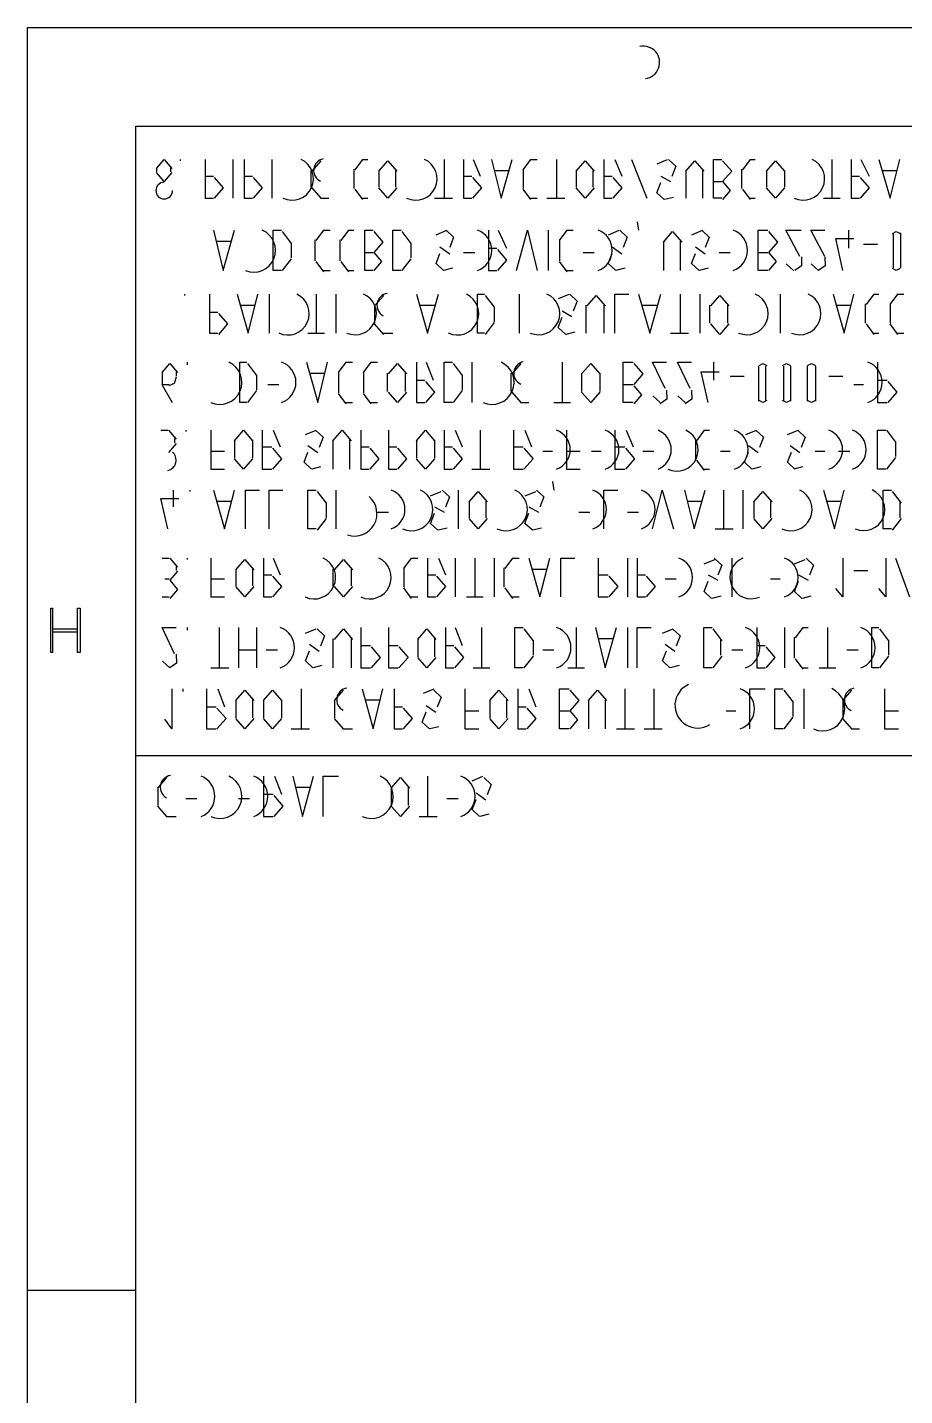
# Model space of a CAD drawing. Header units: millimetres. Extents: x 6 to 1147, y -20 to 811.
# Drawn here: x 42.9 to 118.7, y 692.8 to 811 of the extents above; entities that cross this region are included whole.
import ezdxf

# ---------------------------------------------------------------- set-up
doc = ezdxf.new("R2010")
doc.units = ezdxf.units.MM
for name, color, linetype in [('ARCS', 4, 'Continuous'), ('CURVES', 6, 'Continuous'), ('LINES', 7, 'Continuous'), ('RECTANGLES', 3, 'Continuous')]:
    doc.layers.add(name, color=color, linetype=linetype)

msp = doc.modelspace()

# ---------------------------------------------------------------- linework, layer by layer
at = {"layer": 'ARCS'}
for centre, radius, start, end in [((96.1, 807.97), 1.4, 276.9811, 103.0919), ((65.74, 797.92), 1.85, 245.0952, 65.0952), ((68.62, 798.64), 1.01, 100.6197, 246.3706), ((76.42, 797.92), 1.85, 245.0952, 65.0952), ((109.9, 797.92), 1.85, 245.0952, 65.0952), ((54.7, 796.9), 0.72, 90, 0), ((62.44, 791.74), 1.88, 247.5206, 67.5206), ((81.16, 791.74), 1.84, 289.0256, 70.9744), ((91.54, 791.74), 1.86, 290.7723, 69.2277), ((103.24, 791.74), 1.84, 289.0256, 70.9744), ((65.38, 786.28), 1.85, 245.0952, 65.0952), ((71.2, 786.28), 1.83, 246.8014, 66.8014), ((74.11, 787), 1.03, 98.8807, 242.0205), ((80.02, 786.28), 1.85, 245.0952, 65.0952), ((87.04, 786.28), 1.83, 246.8014, 66.8014), ((105.04, 786.28), 1.83, 246.8014, 66.8014), ((109.6, 786.28), 1.83, 246.8014, 66.8014), ((59.5, 780.34), 1.91, 245.8545, 65.8545), ((64.24, 780.34), 1.84, 289.0256, 70.9744), ((83.02, 780.34), 1.91, 245.8545, 65.8545), ((85.9, 781.12), 1.01, 100.6197, 246.3706), ((114.88, 780.34), 1.84, 289.0256, 70.9744), ((88, 774.52), 1.78, 289.6538, 70.3462), ((92.2, 774.52), 1.78, 289.6538, 70.3462), ((96.7, 774.52), 1.8, 291.4477, 68.5523), ((98.98, 774.52), 1.85, 245.0952, 65.0952), ((103.36, 774.52), 1.78, 289.6538, 70.3462), ((111.52, 774.52), 1.78, 289.6538, 70.3462), ((113.56, 774.52), 1.78, 289.6538, 70.3462), ((54.82, 773.62), 0.911, 282.9946, 49.7636), ((73.72, 769.36), 1.78, 289.6538, 70.3462), ((76.06, 769.36), 1.85, 245.0952, 65.0952), ((84.22, 769.36), 1.85, 245.0952, 65.0952), ((91.12, 769.36), 1.78, 289.6538, 70.3462), ((95.32, 769.36), 1.78, 289.6538, 70.3462), ((108.82, 769.36), 1.85, 245.0952, 65.0952), ((115.12, 769.36), 1.83, 246.8014, 66.8014), ((71.14, 769), 1.94, 252.0721, 49.1849), ((67.66, 763.48), 1.85, 245.0952, 65.0952), ((72.46, 763.48), 1.85, 245.0952, 65.0952), ((98.56, 763.48), 1.78, 289.6538, 70.3462), ((105.4, 763.48), 1.83, 113.1986, 293.1986), ((107.68, 763.48), 1.78, 289.6538, 70.3462), ((64.12, 757.42), 1.84, 289.0256, 70.9744), ((88, 757.42), 1.84, 289.0256, 70.9744), ((104.32, 757.42), 1.84, 289.0256, 70.9744), ((114.28, 757.42), 1.84, 289.0256, 70.9744), ((100.78, 752.44), 1.96, 113.8059, 302.0054), ((70.63, 752.92), 1.03, 98.8807, 242.0205), ((103.84, 752.14), 1.84, 289.0256, 70.9744), ((111.58, 752.14), 1.91, 245.8545, 65.8545), ((114.46, 752.92), 1.01, 100.6197, 246.3706), ((55.39, 745.36), 1.03, 98.8807, 242.0205), ((57.22, 744.58), 1.86, 290.7723, 69.2277), ((59.5, 744.58), 1.91, 245.8545, 65.8545), ((61.78, 744.58), 1.86, 290.7723, 69.2277), ((72.58, 744.58), 1.91, 245.8545, 65.8545), ((79.72, 744.58), 1.84, 289.0256, 70.9744)]:
    msp.add_arc(centre, radius, start, end, dxfattribs=at)
at = {"layer": 'CURVES'}
for p, q in [((54.04, 798.82), (54.7, 799.6)), ((54.7, 799.6), (55.36, 798.82)), ((58.24, 799.6), (58.24, 796.24)), ((61.6, 799.6), (61.6, 796.24)), ((67.48, 798.58), (68.26, 799.48)), ((71.2, 798.7), (71.86, 799.6)), ((73.24, 798.58), (74.02, 799.48)), ((74.02, 799.48), (74.8, 798.58)), ((80.56, 799.6), (80.56, 796.24)), ((82.96, 799.6), (83.8, 796.24)), ((83.8, 796.24), (84.76, 799.6)), ((85.72, 798.7), (86.38, 799.6)), ((90.28, 798.58), (91.06, 799.48)), ((91.06, 799.48), (91.84, 798.58)), ((92.68, 799.6), (92.68, 796.24)), ((97.27, 799.21), (98.19, 799.6)), ((98.26, 799.6), (98.9, 799)), ((98.9, 799), (98.56, 798.12)), ((99.76, 798.58), (100.54, 799.48)), ((100.54, 799.48), (101.32, 798.58)), ((102.16, 796.24), (102.16, 799.6)), ((102.94, 799.48), (103.72, 798.58)), ((104.68, 798.7), (105.34, 799.6)), ((106.72, 798.58), (107.5, 799.48)), ((107.5, 799.48), (108.28, 798.58)), ((114.04, 799.6), (114.04, 796.24)), ((116.44, 799.6), (117.4, 796.24)), ((117.4, 796.24), (118.24, 799.6)), ((54.7, 797.68), (54.04, 798.46)), ((55.36, 798.46), (54.7, 797.68)), ((59.02, 798.04), (59.8, 797.14)), ((62.38, 798.04), (63.16, 797.14)), ((81.34, 798.04), (82.12, 797.14)), ((93.46, 798.04), (94.24, 797.14)), ((103.72, 798.58), (102.94, 797.68)), ((114.82, 798.04), (115.6, 797.14)), ((59.8, 797.14), (59.02, 796.24)), ((63.16, 797.14), (62.38, 796.24)), ((68.26, 796.24), (67.48, 797.14)), ((71.86, 796.12), (71.2, 797.02)), ((74.02, 796.24), (73.24, 797.14)), ((74.8, 797.14), (74.02, 796.24)), ((82.12, 797.14), (81.34, 796.24)), ((86.38, 796.12), (85.72, 797.02)), ((91.06, 796.24), (90.28, 797.14)), ((91.84, 797.14), (91.06, 796.24)), ((94.24, 797.14), (93.46, 796.24)), ((97.26, 796.72), (97.6, 797.6)), ((97.9, 796.12), (97.26, 796.72)), ((102.94, 797.68), (103.6, 796.9)), ((103.6, 796.9), (102.94, 796.12)), ((105.34, 796.12), (104.68, 797.02)), ((107.5, 796.24), (106.72, 797.14)), ((108.28, 797.14), (107.5, 796.24)), ((115.6, 797.14), (114.82, 796.24)), ((58.24, 796.24), (58.96, 796.24)), ((61.6, 796.24), (62.32, 796.24)), ((80.56, 796.24), (81.28, 796.24)), ((92.68, 796.24), (93.4, 796.24)), ((98.69, 796.31), (97.92, 796.12)), ((102.88, 796.24), (102.16, 796.24)), ((114.04, 796.24), (114.76, 796.24)), ((58.96, 793.48), (59.8, 790)), ((59.8, 790), (60.76, 793.48)), ((64.12, 790), (64.12, 793.48)), ((64.9, 793.36), (65.68, 792.34)), ((67.84, 792.58), (68.5, 793.48)), ((70, 792.58), (70.66, 793.48)), ((72.04, 790), (72.04, 793.48)), ((72.82, 793.36), (73.6, 792.46)), ((74.44, 790), (74.44, 793.48)), ((75.22, 793.36), (76, 792.34)), ((78.19, 793.09), (79.11, 793.48)), ((79.06, 793.48), (79.7, 792.88)), ((82.72, 793.48), (82.72, 790)), ((85.12, 790), (86.08, 793.48)), ((86.08, 793.48), (86.92, 790)), ((88.84, 792.58), (89.5, 793.48)), ((93.07, 793.09), (93.99, 793.48)), ((94.06, 793.48), (94.7, 792.88)), ((97.84, 792.46), (98.62, 793.36)), ((98.62, 793.36), (99.4, 792.46)), ((100.27, 793.09), (101.19, 793.48)), ((101.14, 793.48), (101.78, 792.88)), ((106, 790), (106, 793.48)), ((106.9, 793.36), (107.68, 792.46)), ((109.6, 791.2), (108.4, 793.48)), ((108.4, 793.48), (109.72, 793.48)), ((111.76, 791.2), (110.56, 793.48)), ((110.56, 793.48), (111.76, 793.48)), ((117.6, 793.19), (117.94, 793.36)), ((117.71, 790.23), (117.71, 793.25)), ((117.94, 793.36), (118.28, 793.19)), ((118.29, 793.25), (118.29, 790.23)), ((73.6, 792.46), (72.82, 791.56)), ((79.7, 792.88), (79.36, 792)), ((94.7, 792.88), (94.36, 792)), ((101.78, 792.88), (101.44, 792)), ((107.68, 792.46), (106.9, 791.56)), ((113.32, 790), (112.72, 792.76)), ((112.72, 792.76), (114.28, 792.76)), ((65.68, 791.02), (64.9, 790)), ((68.5, 789.88), (67.84, 790.78)), ((70.66, 789.88), (70, 790.78)), ((72.82, 791.56), (73.48, 790.78)), ((73.48, 790.78), (72.82, 790)), ((76, 791.02), (75.22, 790)), ((78.18, 790.6), (78.52, 791.48)), ((83.5, 791.8), (84.28, 790.9)), ((84.28, 790.9), (83.5, 790)), ((89.5, 789.88), (88.84, 790.78)), ((93.06, 790.6), (93.4, 791.48)), ((100.26, 790.6), (100.6, 791.48)), ((106.9, 791.56), (107.56, 790.78)), ((107.56, 790.78), (106.9, 790)), ((109.74, 791.19), (109.76, 790.4)), ((111.78, 791.19), (111.8, 790.4)), ((64.84, 790), (64.12, 790)), ((72.76, 790), (72.04, 790)), ((75.16, 790), (74.44, 790)), ((78.82, 790), (78.18, 790.6)), ((79.61, 790.19), (78.84, 790)), ((82.72, 790), (83.44, 790)), ((93.7, 790), (93.06, 790.6)), ((94.49, 790.19), (93.72, 790)), ((100.9, 790), (100.26, 790.6)), ((101.69, 790.19), (100.92, 790)), ((106.84, 790), (106, 790)), ((109.07, 790), (108.42, 790.57)), ((109.76, 790.4), (109.18, 790)), ((111.23, 790), (110.58, 790.57)), ((111.8, 790.4), (111.22, 790)), ((117.94, 790), (117.6, 790.17)), ((118.28, 790.17), (117.94, 790)), ((58.6, 787.96), (58.6, 784.6)), ((61, 787.96), (61.96, 784.6)), ((61.96, 784.6), (62.8, 787.96)), ((72.88, 786.94), (73.66, 787.84)), ((76.48, 787.96), (77.44, 784.6)), ((77.44, 784.6), (78.4, 787.96)), ((81.76, 784.6), (81.76, 787.96)), ((82.42, 787.84), (83.2, 786.82)), ((88.75, 787.57), (89.67, 787.96)), ((89.74, 787.96), (90.38, 787.36)), ((90.38, 787.36), (90.04, 786.48)), ((91.24, 786.94), (92.02, 787.84)), ((92.02, 787.84), (92.8, 786.94)), ((93.64, 784.6), (93.64, 787.96)), ((93.64, 787.96), (94.84, 787.96)), ((95.68, 787.96), (96.64, 784.6)), ((96.64, 784.6), (97.6, 787.96)), ((101.92, 786.94), (102.7, 787.84)), ((102.7, 787.84), (103.48, 786.94)), ((112.48, 787.96), (113.44, 784.6)), ((113.44, 784.6), (114.28, 787.96)), ((115.36, 787.06), (116.02, 787.96)), ((117.4, 787.06), (118.06, 787.96)), ((59.38, 786.28), (60.16, 785.38)), ((88.74, 785.08), (89.08, 785.96)), ((60.16, 785.38), (59.38, 784.48)), ((73.66, 784.48), (72.88, 785.38)), ((83.2, 785.5), (82.42, 784.48)), ((89.38, 784.48), (88.74, 785.08)), ((102.7, 784.48), (101.92, 785.38)), ((103.48, 785.38), (102.7, 784.48)), ((116.02, 784.48), (115.36, 785.38)), ((118.06, 784.48), (117.4, 785.38)), ((58.6, 784.6), (59.32, 784.6)), ((82.36, 784.6), (81.76, 784.6)), ((90.17, 784.67), (89.4, 784.48)), ((54.52, 781.18), (55.18, 781.96)), ((55.18, 781.96), (55.84, 781.18)), ((61.24, 778.6), (61.24, 782.08)), ((61.9, 781.96), (62.68, 780.94)), ((67, 782.08), (67.96, 778.6)), ((67.96, 778.6), (68.8, 782.08)), ((69.76, 781.18), (70.42, 782.08)), ((71.92, 781.18), (72.58, 782.08)), ((74.08, 781.06), (74.86, 781.96)), ((74.86, 781.96), (75.64, 781.06)), ((76.48, 782.08), (76.48, 778.6)), ((78.88, 778.6), (78.88, 782.08)), ((79.66, 781.96), (80.44, 780.94)), ((84.76, 781.06), (85.54, 781.96)), ((90.76, 781.06), (91.54, 781.96)), ((91.54, 781.96), (92.32, 781.06)), ((94.36, 778.6), (94.36, 782.08)), ((95.26, 781.96), (96.04, 781.06)), ((97.96, 779.8), (96.88, 782.08)), ((96.88, 782.08), (98.08, 782.08)), ((100.12, 779.8), (99.04, 782.08)), ((99.04, 782.08), (100.24, 782.08)), ((101.68, 778.6), (101.08, 781.24)), ((101.08, 781.24), (102.64, 781.24)), ((106.07, 778.71), (106.07, 781.73)), ((106.08, 781.79), (106.42, 781.96)), ((106.42, 781.96), (106.76, 781.79)), ((106.65, 781.73), (106.65, 778.71)), ((108.12, 781.79), (108.46, 781.96)), ((108.23, 778.71), (108.23, 781.73)), ((108.46, 781.96), (108.8, 781.79)), ((108.81, 781.73), (108.81, 778.71)), ((110.27, 778.71), (110.27, 781.73)), ((110.28, 781.79), (110.62, 781.96)), ((110.62, 781.96), (110.96, 781.79)), ((110.97, 781.73), (110.97, 778.71)), ((116.32, 782.08), (116.32, 778.6)), ((55.43, 778.58), (54.52, 780.11)), ((55.56, 780.23), (55.11, 780.05)), ((55.72, 780.79), (55.56, 780.23)), ((77.26, 780.4), (78.04, 779.5)), ((96.04, 781.06), (95.26, 780.16)), ((95.26, 780.04), (95.92, 779.26)), ((117.22, 780.4), (118, 779.5)), ((62.68, 779.62), (61.9, 778.6)), ((70.42, 778.48), (69.76, 779.38)), ((72.58, 778.48), (71.92, 779.38)), ((74.86, 778.6), (74.08, 779.5)), ((75.64, 779.5), (74.86, 778.6)), ((78.04, 779.5), (77.26, 778.6)), ((80.44, 779.62), (79.66, 778.6)), ((85.54, 778.6), (84.76, 779.5)), ((91.54, 778.6), (90.76, 779.5)), ((92.32, 779.5), (91.54, 778.6)), ((95.92, 779.26), (95.26, 778.48)), ((97.55, 778.6), (96.9, 779.17)), ((98.12, 778.88), (97.54, 778.48)), ((98.1, 779.67), (98.12, 778.88)), ((99.71, 778.6), (99.06, 779.17)), ((100.28, 778.88), (99.7, 778.48)), ((100.26, 779.67), (100.28, 778.88)), ((118, 779.5), (117.22, 778.6)), ((61.84, 778.6), (61.24, 778.6)), ((76.48, 778.6), (77.2, 778.6)), ((79.6, 778.6), (78.88, 778.6)), ((95.2, 778.6), (94.36, 778.6)), ((106.42, 778.6), (106.08, 778.77)), ((106.76, 778.77), (106.42, 778.6)), ((108.46, 778.6), (108.12, 778.77)), ((108.8, 778.77), (108.46, 778.6)), ((110.62, 778.6), (110.28, 778.77)), ((110.96, 778.77), (110.62, 778.6)), ((116.32, 778.6), (117.16, 778.6)), ((55.06, 776.2), (55.72, 775.42)), ((58.72, 776.2), (58.72, 772.84)), ((60.76, 775.3), (61.54, 776.2)), ((61.54, 776.2), (62.32, 775.3)), ((63.16, 776.2), (63.16, 772.84)), ((66.91, 775.83), (67.83, 776.2)), ((67.78, 776.2), (68.42, 775.6)), ((68.42, 775.6), (68.08, 774.72)), ((69.28, 775.3), (70.06, 776.2)), ((70.06, 776.2), (70.84, 775.3)), ((71.68, 776.2), (71.68, 772.84)), ((74.08, 776.2), (74.08, 772.84)), ((76.48, 775.3), (77.26, 776.2)), ((77.26, 776.2), (78.04, 775.3)), ((78.88, 776.2), (78.88, 772.84)), ((84.88, 776.2), (84.88, 772.84)), ((89.44, 776.2), (89.44, 772.84)), ((93.64, 776.2), (93.64, 772.84)), ((100.72, 775.3), (101.38, 776.2)), ((104.95, 775.83), (105.87, 776.2)), ((105.82, 776.2), (106.46, 775.6)), ((106.46, 775.6), (106.12, 774.72)), ((108.55, 775.83), (109.47, 776.2)), ((109.42, 776.2), (110.06, 775.6)), ((110.06, 775.6), (109.72, 774.72)), ((116.32, 772.84), (116.32, 776.2)), ((117.1, 776.2), (117.88, 775.18)), ((55.72, 775.06), (55.06, 774.28)), ((64.06, 774.64), (64.84, 773.74)), ((66.78, 773.44), (67.12, 774.32)), ((72.46, 774.64), (73.24, 773.74)), ((74.86, 774.64), (75.64, 773.74)), ((79.66, 774.64), (80.44, 773.74)), ((85.78, 774.64), (86.56, 773.74)), ((94.54, 774.64), (95.32, 773.74)), ((104.82, 773.44), (105.16, 774.32)), ((108.54, 773.44), (108.88, 774.32)), ((61.54, 772.84), (60.76, 773.74)), ((62.32, 773.74), (61.54, 772.84)), ((64.84, 773.74), (64.06, 772.84)), ((67.42, 772.84), (66.78, 773.44)), ((68.21, 773.03), (67.44, 772.84)), ((73.24, 773.74), (72.46, 772.84)), ((75.64, 773.74), (74.86, 772.84)), ((77.26, 772.84), (76.48, 773.74)), ((78.04, 773.74), (77.26, 772.84)), ((80.44, 773.74), (79.66, 772.84)), ((86.56, 773.74), (85.78, 772.84)), ((95.32, 773.74), (94.54, 772.84)), ((101.38, 772.72), (100.72, 773.62)), ((105.46, 772.84), (104.82, 773.44)), ((106.25, 773.03), (105.48, 772.84)), ((109.18, 772.84), (108.54, 773.44)), ((109.85, 773.03), (109.08, 772.84)), ((117.88, 773.86), (117.1, 772.84)), ((58.72, 772.84), (59.92, 772.84)), ((63.16, 772.84), (64, 772.84)), ((71.68, 772.84), (72.4, 772.84)), ((74.08, 772.84), (74.8, 772.84)), ((78.88, 772.84), (79.6, 772.84)), ((84.88, 772.84), (85.72, 772.84)), ((89.44, 772.84), (90.64, 772.84)), ((93.64, 772.84), (94.48, 772.84)), ((117.04, 772.84), (116.32, 772.84)), ((58.96, 771.04), (59.92, 767.68)), ((59.92, 767.68), (60.76, 771.04)), ((61.72, 767.68), (61.72, 771.04)), ((61.72, 771.04), (62.92, 771.04)), ((63.76, 767.68), (63.76, 771.04)), ((63.76, 771.04), (64.96, 771.04)), ((67.12, 767.68), (67.12, 771.04)), ((67.9, 770.92), (68.68, 769.9)), ((77.71, 770.55), (78.63, 770.92)), ((78.7, 771.04), (79.34, 770.44)), ((81.04, 770.02), (81.82, 770.92)), ((81.82, 770.92), (82.6, 770.02)), ((85.87, 770.55), (86.79, 770.92)), ((86.86, 771.04), (87.5, 770.44)), ((92.68, 767.68), (92.68, 771.04)), ((92.68, 771.04), (93.88, 771.04)), ((96.88, 767.68), (97.72, 771.04)), ((97.72, 771.04), (98.68, 767.68)), ((99.64, 771.04), (100.48, 767.68)), ((100.48, 767.68), (101.44, 771.04)), ((105.64, 770.02), (106.42, 770.92)), ((106.42, 770.92), (107.2, 770.02)), ((111.64, 771.04), (112.6, 767.68)), ((112.6, 767.68), (113.44, 771.04)), ((116.8, 767.68), (116.8, 771.04)), ((117.58, 770.92), (118.36, 769.9)), ((55, 767.68), (54.4, 770.32)), ((54.4, 770.32), (55.96, 770.32)), ((79.34, 770.44), (79, 769.56)), ((87.5, 770.44), (87.16, 769.56)), ((68.68, 768.58), (67.9, 767.56)), ((77.7, 768.16), (78.04, 769.04)), ((81.82, 767.68), (81.04, 768.58)), ((82.6, 768.58), (81.82, 767.68)), ((85.86, 768.16), (86.2, 769.04)), ((106.42, 767.68), (105.64, 768.58)), ((107.2, 768.58), (106.42, 767.68)), ((118.36, 768.58), (117.58, 767.56)), ((67.84, 767.68), (67.12, 767.68)), ((78.34, 767.56), (77.7, 768.16)), ((79.13, 767.75), (78.36, 767.56)), ((86.5, 767.56), (85.86, 768.16)), ((87.29, 767.75), (86.52, 767.56)), ((117.52, 767.68), (116.8, 767.68)), ((55.18, 765.16), (55.84, 764.38)), ((58.72, 765.16), (58.72, 761.8)), ((60.88, 764.14), (61.66, 765.04)), ((61.66, 765.04), (62.44, 764.14)), ((63.28, 765.16), (63.28, 761.8)), ((69.4, 764.14), (70.18, 765.04)), ((70.18, 765.04), (70.96, 764.14)), ((75.4, 764.26), (76.06, 765.16)), ((77.44, 765.16), (77.44, 761.8)), ((84.16, 764.26), (84.82, 765.16)), ((86.2, 765.16), (87.16, 761.8)), ((87.16, 761.8), (88, 765.16)), ((88.96, 761.8), (88.96, 765.16)), ((88.96, 765.16), (90.16, 765.16)), ((92.2, 765.16), (92.2, 761.8)), ((95.56, 765.16), (95.56, 761.8)), ((101.35, 764.67), (102.27, 765.04)), ((102.22, 765.16), (102.86, 764.56)), ((109.15, 764.67), (110.07, 765.04)), ((110.14, 765.16), (110.78, 764.56)), ((113.32, 765.16), (113.32, 761.8)), ((117.04, 765.16), (117.04, 761.8)), ((55.84, 764.02), (55.18, 763.24)), ((64.06, 763.6), (64.84, 762.7)), ((78.22, 763.6), (79, 762.7)), ((93.1, 763.6), (93.88, 762.7)), ((96.34, 763.6), (97.12, 762.7)), ((102.86, 764.56), (102.52, 763.68)), ((110.78, 764.56), (110.44, 763.68)), ((55.18, 763.24), (55.84, 762.46)), ((55.84, 762.46), (55.18, 761.68)), ((61.66, 761.8), (60.88, 762.7)), ((62.44, 762.7), (61.66, 761.8)), ((64.84, 762.7), (64.06, 761.8)), ((70.18, 761.8), (69.4, 762.7)), ((70.96, 762.7), (70.18, 761.8)), ((76.06, 761.68), (75.4, 762.58)), ((79, 762.7), (78.22, 761.8)), ((84.82, 761.68), (84.16, 762.58)), ((93.88, 762.7), (93.1, 761.8)), ((97.12, 762.7), (96.34, 761.8)), ((101.34, 762.28), (101.68, 763.16)), ((109.14, 762.28), (109.48, 763.16)), ((113.32, 761.8), (112.72, 762.52)), ((117.04, 761.8), (116.44, 762.52)), ((58.72, 761.8), (59.92, 761.8)), ((63.28, 761.8), (64, 761.8)), ((77.44, 761.8), (78.16, 761.8)), ((92.2, 761.8), (93.04, 761.8)), ((95.56, 761.8), (96.28, 761.8)), ((101.98, 761.68), (101.34, 762.28)), ((102.77, 761.87), (102, 761.68)), ((109.78, 761.68), (109.14, 762.28)), ((110.57, 761.87), (109.8, 761.68)), ((55.6, 756.88), (54.52, 759.16)), ((54.52, 759.16), (55.72, 759.16)), ((66.91, 758.67), (67.83, 759.04)), ((67.9, 759.04), (68.54, 758.44)), ((69.4, 758.14), (70.18, 759.04)), ((70.18, 759.04), (70.96, 758.14)), ((71.68, 759.16), (71.68, 755.68)), ((74.08, 759.16), (74.08, 755.68)), ((76.6, 758.14), (77.38, 759.04)), ((77.38, 759.04), (78.16, 758.14)), ((79, 759.16), (79, 755.68)), ((85, 755.68), (85, 759.16)), ((85.78, 759.04), (86.56, 758.02)), ((91.96, 759.16), (92.8, 755.68)), ((92.8, 755.68), (93.76, 759.16)), ((95.56, 755.68), (95.56, 759.16)), ((95.56, 759.16), (96.76, 759.16)), ((97.75, 758.67), (98.67, 759.04)), ((98.62, 759.04), (99.26, 758.44)), ((101.32, 755.68), (101.32, 759.16)), ((102.1, 759.04), (102.88, 758.02)), ((105.88, 759.16), (105.88, 755.68)), ((109.24, 758.26), (109.9, 759.16)), ((115.84, 755.68), (115.84, 759.16)), ((116.5, 759.04), (117.28, 758.02)), ((68.54, 758.44), (68.2, 757.56)), ((99.26, 758.44), (98.92, 757.56)), ((55.74, 756.87), (55.76, 756.08)), ((66.9, 756.28), (67.24, 757.16)), ((72.58, 757.48), (73.36, 756.58)), ((73.36, 756.58), (72.58, 755.68)), ((74.98, 757.48), (75.76, 756.58)), ((75.76, 756.58), (74.98, 755.68)), ((77.38, 755.68), (76.6, 756.58)), ((78.16, 756.58), (77.38, 755.68)), ((79.78, 757.48), (80.56, 756.58)), ((80.56, 756.58), (79.78, 755.68)), ((86.56, 756.7), (85.78, 755.68)), ((97.74, 756.28), (98.08, 757.16)), ((102.88, 756.7), (102.1, 755.68)), ((106.66, 757.48), (107.44, 756.58)), ((107.44, 756.58), (106.66, 755.68)), ((109.9, 755.56), (109.24, 756.46)), ((117.28, 756.7), (116.5, 755.68)), ((55.19, 755.68), (54.54, 756.25)), ((55.76, 756.08), (55.18, 755.68)), ((67.54, 755.68), (66.9, 756.28)), ((68.33, 755.87), (67.56, 755.68)), ((71.68, 755.68), (72.52, 755.68)), ((74.08, 755.68), (74.92, 755.68)), ((79, 755.68), (79.72, 755.68)), ((85.72, 755.68), (85, 755.68)), ((98.38, 755.68), (97.74, 756.28)), ((99.17, 755.87), (98.4, 755.68)), ((102.04, 755.68), (101.32, 755.68)), ((105.88, 755.68), (106.6, 755.68)), ((116.44, 755.68), (115.84, 755.68)), ((55.36, 753.88), (55.36, 750.4)), ((58.36, 753.88), (58.36, 750.4)), ((60.88, 752.86), (61.66, 753.76)), ((61.66, 753.76), (62.44, 752.86)), ((63.28, 752.86), (64.06, 753.76)), ((64.06, 753.76), (64.84, 752.86)), ((69.4, 752.86), (70.18, 753.76)), ((71.8, 753.88), (72.76, 750.4)), ((72.76, 750.4), (73.6, 753.88)), ((74.56, 753.88), (74.56, 750.4)), ((77.11, 753.49), (78.03, 753.88)), ((77.98, 753.76), (78.62, 753.16)), ((78.62, 753.16), (78.28, 752.28)), ((80.68, 753.88), (80.68, 750.4)), ((82.84, 752.86), (83.62, 753.76)), ((83.62, 753.76), (84.4, 752.86)), ((85.24, 753.88), (85.24, 750.4)), ((88.84, 750.4), (88.84, 753.88)), ((89.74, 753.76), (90.52, 752.86)), ((90.52, 752.86), (89.74, 751.96)), ((91.36, 752.86), (92.14, 753.76)), ((92.14, 753.76), (92.92, 752.86)), ((105.28, 750.4), (105.28, 753.88)), ((105.28, 753.88), (106.6, 753.88)), ((107.44, 750.4), (107.44, 753.88)), ((108.22, 753.76), (109, 752.74)), ((113.32, 752.86), (114.1, 753.76)), ((116.92, 753.88), (116.92, 750.4)), ((59.26, 752.2), (60.04, 751.3)), ((75.34, 752.2), (76.12, 751.3)), ((76.98, 751), (77.32, 751.88)), ((86.02, 752.2), (86.8, 751.3)), ((89.74, 751.96), (90.4, 751.18)), ((55.36, 750.4), (54.76, 751.24)), ((60.04, 751.3), (59.26, 750.4)), ((61.66, 750.4), (60.88, 751.3)), ((62.44, 751.3), (61.66, 750.4)), ((64.06, 750.4), (63.28, 751.3)), ((64.84, 751.3), (64.06, 750.4)), ((70.18, 750.4), (69.4, 751.3)), ((76.12, 751.3), (75.34, 750.4)), ((77.62, 750.4), (76.98, 751)), ((78.41, 750.59), (77.64, 750.4)), ((83.62, 750.4), (82.84, 751.3)), ((84.4, 751.3), (83.62, 750.4)), ((86.8, 751.3), (86.02, 750.4)), ((90.4, 751.18), (89.74, 750.4)), ((109, 751.42), (108.22, 750.4)), ((114.1, 750.4), (113.32, 751.3)), ((58.36, 750.4), (59.2, 750.4)), ((74.56, 750.4), (75.28, 750.4)), ((80.68, 750.4), (81.88, 750.4)), ((85.24, 750.4), (85.96, 750.4)), ((89.68, 750.4), (88.84, 750.4)), ((108.16, 750.4), (107.44, 750.4)), ((116.92, 750.4), (118.12, 750.4)), ((54.16, 745.3), (54.94, 746.2)), ((63.28, 746.32), (63.28, 742.84)), ((65.8, 746.32), (66.64, 742.84)), ((66.64, 742.84), (67.6, 746.32)), ((68.44, 742.84), (68.44, 746.32)), ((68.44, 746.32), (69.76, 746.32)), ((74.32, 745.3), (75.1, 746.2)), ((75.1, 746.2), (75.88, 745.3)), ((81.31, 745.93), (82.23, 746.32)), ((82.3, 746.2), (82.94, 745.6)), ((64.18, 744.64), (64.96, 743.74)), ((82.94, 745.6), (82.6, 744.72)), ((54.94, 742.84), (54.16, 743.74)), ((64.96, 743.74), (64.18, 742.84)), ((75.1, 742.84), (74.32, 743.74)), ((75.88, 743.74), (75.1, 742.84)), ((81.3, 743.44), (81.64, 744.32)), ((81.94, 742.84), (81.3, 743.44)), ((63.28, 742.84), (64.12, 742.84)), ((82.73, 743.03), (81.96, 742.84))]:
    msp.add_line(p, q, dxfattribs=at)
at = {"layer": 'LINES'}
for p, q in [((56.08, 799.6), (56.08, 799.48)), ((60.64, 799.6), (60.64, 796.24)), ((64, 799.6), (64, 796.24)), ((71.8, 799.6), (72.28, 799.6)), ((78.88, 799.6), (78.88, 796.24)), ((81.4, 799.6), (82, 798.16)), ((86.32, 799.6), (86.92, 799.6)), ((88.6, 799.6), (88.6, 796.24)), ((93.64, 799.6), (94.24, 798.16)), ((95.08, 799.6), (96.4, 796.24)), ((102.16, 799.6), (102.88, 799.6)), ((105.28, 799.6), (105.76, 799.6)), ((112.36, 799.6), (112.36, 796.24)), ((114.88, 799.6), (115.6, 798.16)), ((54.04, 798.88), (54.04, 798.52)), ((55.24, 798.88), (55.24, 798.52)), ((58.24, 798.16), (58.96, 798.16)), ((61.6, 798.16), (62.32, 798.16)), ((67.36, 798.64), (67.36, 797.2)), ((71.08, 798.76), (71.08, 797.08)), ((73.24, 798.64), (73.24, 797.2)), ((74.68, 798.64), (74.68, 797.2)), ((80.56, 798.16), (81.28, 798.16)), ((83.2, 798.64), (84.52, 798.64)), ((85.72, 798.76), (85.72, 797.08)), ((90.28, 798.64), (90.28, 797.2)), ((91.72, 798.64), (91.72, 797.2)), ((92.68, 798.16), (93.4, 798.16)), ((97.6, 798.16), (98.44, 797.68)), ((99.76, 798.64), (99.76, 796.24)), ((101.2, 798.64), (101.2, 796.24)), ((104.56, 798.76), (104.56, 797.08)), ((106.72, 798.64), (106.72, 797.2)), ((108.28, 798.64), (108.28, 797.2)), ((114.04, 798.16), (114.76, 798.16)), ((116.68, 798.64), (118, 798.64)), ((102.16, 797.68), (102.88, 797.68)), ((68.2, 796.24), (68.92, 796.24)), ((71.8, 796.24), (72.28, 796.24)), ((78.04, 796.24), (79.6, 796.24)), ((86.32, 796.24), (86.92, 796.24)), ((87.76, 796.24), (89.32, 796.24)), ((105.28, 796.24), (105.76, 796.24)), ((111.64, 796.24), (113.08, 796.24)), ((95.56, 794.2), (95.68, 793.48)), ((64.12, 793.48), (64.84, 793.48)), ((68.44, 793.48), (69.04, 793.48)), ((70.6, 793.48), (71.08, 793.48)), ((72.04, 793.48), (72.76, 793.48)), ((74.44, 793.48), (75.16, 793.48)), ((83.56, 793.48), (84.28, 791.92)), ((87.88, 793.48), (87.88, 790)), ((89.44, 793.48), (90.04, 793.48)), ((106, 793.48), (106.84, 793.48)), ((113.8, 793.48), (113.8, 791.92)), ((59.2, 792.52), (60.52, 792.52)), ((65.68, 792.4), (65.68, 791.08)), ((67.72, 792.64), (67.72, 790.84)), ((69.88, 792.64), (69.88, 790.84)), ((76, 792.4), (76, 791.08)), ((78.52, 792.04), (79.36, 791.44)), ((82.72, 791.92), (83.44, 791.92)), ((88.84, 792.64), (88.84, 790.84)), ((93.4, 792.04), (94.24, 791.44)), ((97.84, 792.52), (97.84, 790)), ((99.28, 792.52), (99.28, 790)), ((100.6, 792.04), (101.44, 791.44)), ((115.12, 792.28), (116.32, 792.28)), ((72.04, 791.56), (72.76, 791.56)), ((80.56, 791.56), (81.52, 791.56)), ((90.88, 791.56), (91.84, 791.56)), ((102.64, 791.56), (103.6, 791.56)), ((106, 791.56), (106.84, 791.56)), ((68.44, 790), (69.04, 790)), ((70.6, 790), (71.08, 790)), ((89.44, 790), (90.04, 790)), ((56.44, 787.96), (56.44, 787.84)), ((63.76, 787.96), (63.76, 784.6)), ((67.84, 787.96), (67.84, 784.6)), ((69.52, 787.96), (69.52, 784.6)), ((81.76, 787.96), (82.36, 787.96)), ((85.36, 787.96), (85.36, 784.6)), ((99.28, 787.96), (99.28, 784.6)), ((100.96, 787.96), (100.96, 784.6)), ((107.92, 787.96), (107.92, 784.6)), ((115.24, 787.12), (115.24, 785.44)), ((115.96, 787.96), (116.44, 787.96)), ((117.4, 787.12), (117.4, 785.44)), ((118, 787.96), (118.6, 787.96)), ((58.6, 786.4), (59.32, 786.4)), ((61.24, 787), (62.56, 787)), ((72.88, 787), (72.88, 785.44)), ((76.84, 787), (78.04, 787)), ((83.2, 786.88), (83.2, 785.56)), ((89.08, 786.52), (89.92, 786.04)), ((91.12, 787), (91.12, 784.6)), ((92.68, 787), (92.68, 784.6)), ((96.04, 787), (97.24, 787)), ((101.8, 787), (101.8, 785.44)), ((103.36, 787), (103.36, 785.44)), ((112.72, 787), (114.04, 787)), ((67.12, 784.6), (68.56, 784.6)), ((73.6, 784.6), (74.44, 784.6)), ((98.44, 784.6), (100, 784.6)), ((115.96, 784.6), (116.44, 784.6)), ((118, 784.6), (118.6, 784.6)), ((54.52, 781.24), (54.52, 780.16)), ((55.72, 781.24), (55.72, 780.88)), ((56.68, 782.08), (56.68, 781.84)), ((61.24, 782.08), (61.84, 782.08)), ((69.76, 781.24), (69.76, 779.44)), ((70.36, 782.08), (70.96, 782.08)), ((71.92, 781.24), (71.92, 779.44)), ((72.52, 782.08), (73.12, 782.08)), ((77.32, 782.08), (77.92, 780.52)), ((78.88, 782.08), (79.6, 782.08)), ((81.28, 782.08), (81.28, 778.6)), ((89.08, 782.08), (89.08, 778.6)), ((94.36, 782.08), (95.2, 782.08)), ((102.16, 782.08), (102.16, 780.52)), ((54.52, 780.16), (55.12, 780.16)), ((62.68, 781), (62.68, 779.68)), ((63.64, 780.16), (64.6, 780.16)), ((67.24, 781.12), (68.56, 781.12)), ((73.96, 781.12), (73.96, 779.56)), ((75.52, 781.12), (75.52, 779.56)), ((76.48, 780.52), (77.2, 780.52)), ((80.44, 781), (80.44, 779.68)), ((84.64, 781.12), (84.64, 779.56)), ((90.76, 781.12), (90.76, 779.56)), ((92.32, 781.12), (92.32, 779.56)), ((94.36, 780.16), (95.2, 780.16)), ((103.6, 780.88), (104.8, 780.88)), ((112.12, 780.88), (113.32, 780.88)), ((114.28, 780.16), (115.12, 780.16)), ((116.32, 780.52), (117.16, 780.52)), ((70.36, 778.6), (70.96, 778.6)), ((72.52, 778.6), (73.12, 778.6)), ((85.48, 778.6), (86.2, 778.6)), ((88.36, 778.6), (89.8, 778.6)), ((54.4, 776.2), (55, 776.2)), ((55.6, 775.48), (55.6, 775.12)), ((56.56, 776.2), (56.56, 776.08)), ((60.76, 775.36), (60.76, 773.8)), ((62.32, 775.36), (62.32, 773.8)), ((64.12, 776.2), (64.72, 774.76)), ((69.28, 775.36), (69.28, 772.84)), ((70.72, 775.36), (70.72, 772.84)), ((76.48, 775.36), (76.48, 773.8)), ((78.04, 775.36), (78.04, 773.8)), ((79.84, 776.2), (80.44, 774.76)), ((82, 776.2), (82, 772.84)), ((85.84, 776.2), (86.44, 774.76)), ((94.6, 776.2), (95.2, 774.76)), ((100.6, 775.36), (100.6, 773.68)), ((101.32, 776.2), (101.8, 776.2)), ((116.32, 776.2), (117.04, 776.2)), ((58.72, 774.4), (59.92, 774.4)), ((63.16, 774.76), (64, 774.76)), ((67.12, 774.88), (67.96, 774.28)), ((71.68, 774.76), (72.4, 774.76)), ((74.08, 774.76), (74.8, 774.76)), ((78.88, 774.76), (79.6, 774.76)), ((84.88, 774.76), (85.72, 774.76)), ((87.4, 774.4), (88.24, 774.4)), ((89.44, 774.4), (90.64, 774.4)), ((91.6, 774.4), (92.44, 774.4)), ((93.64, 774.76), (94.48, 774.76)), ((96.04, 774.4), (97, 774.4)), ((102.76, 774.4), (103.6, 774.4)), ((105.16, 774.88), (106, 774.28)), ((108.76, 774.88), (109.6, 774.28)), ((110.92, 774.4), (111.76, 774.4)), ((112.96, 774.4), (113.92, 774.4)), ((117.88, 775.24), (117.88, 773.92)), ((81.28, 772.84), (82.84, 772.84)), ((88.24, 771.76), (88.36, 771.04)), ((101.32, 772.84), (101.8, 772.84)), ((55.48, 771.04), (55.48, 769.6)), ((56.92, 771.04), (56.92, 770.92)), ((67.12, 771.04), (67.84, 771.04)), ((69.52, 771.04), (69.52, 767.68)), ((80.08, 771.04), (80.08, 767.68)), ((103, 771.04), (103, 767.68)), ((104.68, 771.04), (104.68, 767.68)), ((116.8, 771.04), (117.52, 771.04)), ((59.2, 770.08), (60.52, 770.08)), ((68.68, 769.96), (68.68, 768.64)), ((78.04, 769.6), (78.88, 769.12)), ((81.04, 770.08), (81.04, 768.64)), ((82.48, 770.08), (82.48, 768.64)), ((86.2, 769.6), (87.04, 769.12)), ((99.88, 770.08), (101.08, 770.08)), ((105.64, 770.08), (105.64, 768.64)), ((107.08, 770.08), (107.08, 768.64)), ((111.88, 770.08), (113.2, 770.08)), ((118.24, 769.96), (118.24, 768.64)), ((73.12, 769.12), (74.08, 769.12)), ((90.52, 769.12), (91.48, 769.12)), ((94.72, 769.12), (95.68, 769.12)), ((102.28, 767.68), (103.84, 767.68)), ((54.52, 765.16), (55.12, 765.16)), ((56.68, 765.16), (56.68, 765.04)), ((64.12, 765.16), (64.72, 763.72)), ((76, 765.16), (76.6, 765.16)), ((78.4, 765.16), (79, 763.72)), ((79.84, 765.16), (79.84, 761.8)), ((81.52, 765.16), (81.52, 761.8)), ((83.2, 765.16), (83.2, 761.8)), ((84.76, 765.16), (85.36, 765.16)), ((94.72, 765.16), (94.72, 761.8)), ((103.72, 765.16), (103.72, 761.8)), ((117.88, 765.16), (119.08, 761.8)), ((55.72, 764.44), (55.72, 764.08)), ((60.88, 764.2), (60.88, 762.76)), ((62.32, 764.2), (62.32, 762.76)), ((63.28, 763.72), (64, 763.72)), ((69.28, 764.2), (69.28, 762.76)), ((70.84, 764.2), (70.84, 762.76)), ((75.4, 764.32), (75.4, 762.64)), ((77.44, 763.72), (78.16, 763.72)), ((84.04, 764.32), (84.04, 762.64)), ((86.44, 764.2), (87.76, 764.2)), ((92.2, 763.72), (93.04, 763.72)), ((95.56, 763.72), (96.28, 763.72)), ((101.68, 763.72), (102.52, 763.24)), ((109.48, 763.72), (110.32, 763.24)), ((114.28, 764.08), (115.48, 764.08)), ((54.76, 763.36), (55.12, 763.36)), ((58.72, 763.36), (59.92, 763.36)), ((97.96, 763.36), (98.92, 763.36)), ((107.08, 763.36), (107.92, 763.36)), ((54.52, 761.8), (55.12, 761.8)), ((76, 761.8), (76.6, 761.8)), ((80.8, 761.8), (82.24, 761.8)), ((84.76, 761.8), (85.36, 761.8)), ((45.04, 759.04), (47.2, 759.04)), ((45.04, 758.8), (47.2, 758.8)), ((56.68, 759.16), (56.68, 758.92)), ((59.44, 759.16), (59.44, 755.68)), ((61.12, 759.16), (61.12, 755.68)), ((62.68, 759.16), (62.68, 755.68)), ((79.84, 759.16), (80.44, 757.6)), ((82.12, 759.16), (82.12, 755.68)), ((85, 759.16), (85.72, 759.16)), ((90.28, 759.16), (90.28, 755.68)), ((94.72, 759.16), (94.72, 755.68)), ((101.32, 759.16), (102.04, 759.16)), ((108.28, 759.16), (108.28, 755.68)), ((109.84, 759.16), (110.32, 759.16)), ((112, 759.16), (112, 755.68)), ((115.84, 759.16), (116.44, 759.16)), ((67.24, 757.72), (68.08, 757.12)), ((69.28, 758.2), (69.28, 755.68)), ((70.84, 758.2), (70.84, 755.68)), ((71.68, 757.6), (72.52, 757.6)), ((74.08, 757.6), (74.92, 757.6)), ((76.6, 758.2), (76.6, 756.64)), ((78.04, 758.2), (78.04, 756.64)), ((79, 757.6), (79.72, 757.6)), ((86.56, 758.08), (86.56, 756.76)), ((92.2, 758.2), (93.52, 758.2)), ((97.96, 757.72), (98.8, 757.12)), ((102.76, 758.08), (102.76, 756.76)), ((105.88, 757.6), (106.6, 757.6)), ((109.12, 758.32), (109.12, 756.52)), ((117.28, 758.08), (117.28, 756.76)), ((61.12, 757.24), (62.68, 757.24)), ((63.52, 757.24), (64.48, 757.24)), ((87.4, 757.24), (88.36, 757.24)), ((103.72, 757.24), (104.68, 757.24)), ((113.68, 757.24), (114.64, 757.24)), ((58.72, 755.68), (60.28, 755.68)), ((81.4, 755.68), (82.84, 755.68)), ((89.56, 755.68), (91, 755.68)), ((109.84, 755.68), (110.32, 755.68)), ((111.28, 755.68), (112.72, 755.68)), ((56.32, 753.88), (56.32, 753.64)), ((59.32, 753.88), (59.92, 752.32)), ((60.88, 752.92), (60.88, 751.36)), ((62.32, 752.92), (62.32, 751.36)), ((63.28, 752.92), (63.28, 751.36)), ((64.84, 752.92), (64.84, 751.36)), ((66.52, 753.88), (66.52, 750.4)), ((69.4, 752.92), (69.4, 751.36)), ((72.04, 752.92), (73.36, 752.92)), ((82.84, 752.92), (82.84, 751.36)), ((84.28, 752.92), (84.28, 751.36)), ((86.2, 753.88), (86.8, 752.32)), ((88.84, 753.88), (89.68, 753.88)), ((91.36, 752.92), (91.36, 750.4)), ((92.8, 752.92), (92.8, 750.4)), ((94.48, 753.88), (94.48, 750.4)), ((97, 753.88), (97, 750.4)), ((107.44, 753.88), (108.16, 753.88)), ((109.96, 753.88), (109.96, 750.4)), ((113.32, 752.92), (113.32, 751.36)), ((58.36, 752.32), (59.2, 752.32)), ((74.56, 752.32), (75.28, 752.32)), ((77.32, 752.44), (78.16, 751.84)), ((80.68, 751.96), (81.88, 751.96)), ((85.24, 752.32), (85.96, 752.32)), ((88.84, 751.96), (89.68, 751.96)), ((103.24, 751.96), (104.08, 751.96)), ((109, 752.8), (109, 751.48)), ((116.92, 751.96), (118.12, 751.96)), ((65.68, 750.4), (67.24, 750.4)), ((70.12, 750.4), (70.96, 750.4)), ((93.76, 750.4), (95.32, 750.4)), ((96.16, 750.4), (97.72, 750.4)), ((114.04, 750.4), (114.76, 750.4)), ((52.24, 748.12), (1137.16, 748.12)), ((64.24, 746.32), (64.84, 744.76)), ((77.44, 746.32), (77.44, 742.84)), ((54.16, 745.36), (54.16, 743.8)), ((63.28, 744.76), (64.12, 744.76)), ((66.04, 745.36), (67.36, 745.36)), ((74.32, 745.36), (74.32, 743.8)), ((75.76, 745.36), (75.76, 743.8)), ((81.64, 744.88), (82.48, 744.28)), ((56.56, 744.4), (57.52, 744.4)), ((61.12, 744.4), (62.08, 744.4)), ((79.12, 744.4), (80.08, 744.4)), ((54.88, 742.84), (55.72, 742.84)), ((76.72, 742.84), (78.28, 742.84)), ((42.88, 701.92), (52.24, 701.92))]:
    msp.add_line(p, q, dxfattribs=at)
at = {"layer": 'RECTANGLES'}
for p, q in [((42.88, 811), (1146.64, 811)), ((42.88, 30.64), (42.88, 811)), ((52.24, 802.48), (1137.16, 802.48)), ((52.24, 39.28), (52.24, 802.48)), ((44.92, 760.84), (45.04, 760.84)), ((44.92, 757), (44.92, 760.84)), ((45.04, 760.84), (45.04, 757)), ((47.2, 760.84), (47.44, 760.84)), ((47.2, 757), (47.2, 760.84)), ((47.44, 760.84), (47.44, 757)), ((45.04, 757), (44.92, 757)), ((47.44, 757), (47.2, 757))]:
    msp.add_line(p, q, dxfattribs=at)

doc.saveas('drawing.dxf')
